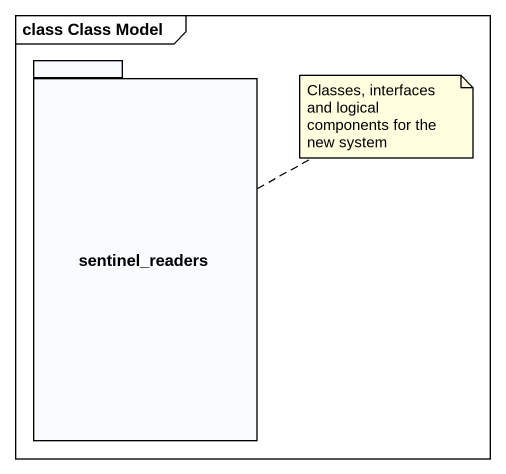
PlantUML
@startuml
mainframe class Class Model
package sentinel_readers {
}
note right of sentinel_readers : Classes, interfaces and logical components for the new system
@enduml
